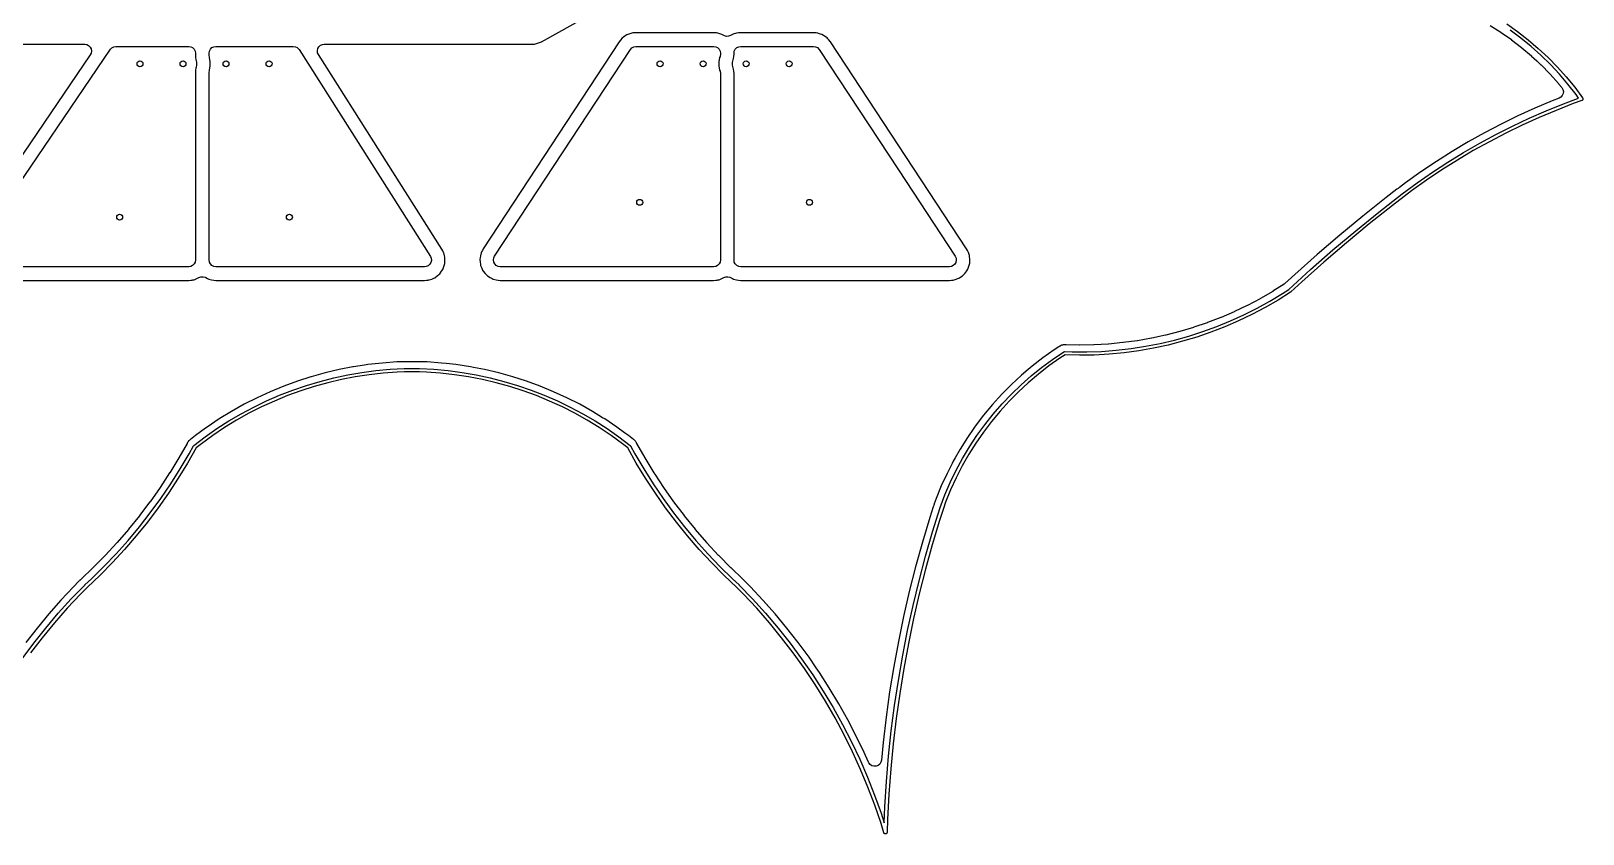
# Model space of a CAD drawing. Extents: x 139 to 278, y -178 to -21.
# Drawn here: x 185.9 to 277.5, y -178 to -130.7 of the extents above; entities that cross this region are included whole.
import ezdxf

# ---------------------------------------------------------------- set-up
doc = ezdxf.new("R2010")
doc.units = 0
doc.layers.add('BLACK', color=7, linetype='CONTINUOUS')

msp = doc.modelspace()

# ---------------------------------------------------------------- linework, layer by layer
at = {"layer": 'BLACK', "linetype": 'CONTINUOUS'}
for p, q in [((216.039719, -131.280639), (219.792479, -129.21015)), ((220.920623, -130.981503), (220.785055, -131.100476)), ((220.920626, -130.9815), (220.920623, -130.981503)), ((220.94613, -130.965396), (220.920626, -130.9815)), ((220.98174, -130.942911), (220.94613, -130.965396)), ((220.981752, -130.942904), (220.98174, -130.942911)), ((220.981757, -130.942901), (220.981752, -130.942904)), ((221.090171, -130.881067), (220.981757, -130.942901)), ((221.090183, -130.881061), (221.090171, -130.881067)), ((221.25588, -130.809805), (221.090183, -130.881061)), ((221.32595, -130.791984), (221.25588, -130.809805)), ((221.448154, -130.766681), (221.32595, -130.791984)), ((221.44816, -130.76668), (221.448154, -130.766681)), ((221.592539, -130.750171), (221.44816, -130.76668)), ((221.611386, -130.749727), (221.592539, -130.750171)), ((221.630235, -130.749506), (221.611386, -130.749727)), ((221.630273, -130.749506), (221.630235, -130.749506)), ((226.205993, -130.749506), (221.630273, -130.749506)), ((226.206001, -130.749506), (226.205993, -130.749506)), ((226.331988, -130.759422), (226.206001, -130.749506)), ((226.33199, -130.759422), (226.331988, -130.759422)), ((226.331998, -130.759423), (226.33199, -130.759422)), ((226.371249, -130.765639), (226.331998, -130.759423)), ((226.455289, -130.778949), (226.371249, -130.765639)), ((226.455294, -130.77895), (226.455289, -130.778949)), ((226.455296, -130.778951), (226.455294, -130.77895)), ((226.513254, -130.794946), (226.455296, -130.778951)), ((226.629173, -130.826936), (226.513254, -130.794946)), ((226.694961, -130.856819), (226.629173, -130.826936)), ((226.69497, -130.856824), (226.694961, -130.856819)), ((226.694983, -130.85683), (226.69497, -130.856824)), ((226.806211, -130.913504), (226.694983, -130.85683)), ((226.806213, -130.913505), (226.806211, -130.913504)), ((226.806224, -130.913511), (226.806213, -130.913505)), ((226.806922, -130.913917), (226.806224, -130.913511)), ((226.842666, -130.932385), (226.806922, -130.913917)), ((226.962999, -130.965606), (226.842666, -130.932385)), ((227.087708, -130.960017), (226.962999, -130.965606)), ((227.204587, -130.916163), (227.087708, -130.960017)), ((227.209266, -130.913508), (227.204587, -130.916163)), ((227.320501, -130.856831), (227.209266, -130.913508)), ((227.320503, -130.85683), (227.320501, -130.85683)), ((227.320501, -130.85683), (227.320501, -130.856831)), ((227.402059, -130.826221), (227.320503, -130.85683)), ((227.489374, -130.79345), (227.402059, -130.826221)), ((227.560212, -130.778946), (227.489374, -130.79345)), ((227.683473, -130.759425), (227.560212, -130.778946)), ((227.683484, -130.759423), (227.683473, -130.759425)), ((227.683488, -130.759423), (227.683484, -130.759423)), ((227.68349, -130.759422), (227.683488, -130.759423)), ((227.683497, -130.759422), (227.68349, -130.759422)), ((227.809484, -130.749506), (227.683497, -130.759422)), ((227.809493, -130.749506), (227.809484, -130.749506)), ((232.099989, -130.749506), (227.809493, -130.749506)), ((232.099997, -130.749506), (232.099989, -130.749506)), ((232.225984, -130.759422), (232.099997, -130.749506)), ((232.225986, -130.759422), (232.225984, -130.759422)), ((232.225994, -130.759423), (232.225986, -130.759422)), ((232.265245, -130.765639), (232.225994, -130.759423)), ((232.349285, -130.778949), (232.265245, -130.765639)), ((232.34929, -130.77895), (232.349285, -130.778949)), ((232.349292, -130.778951), (232.34929, -130.77895)), ((232.40725, -130.794946), (232.349292, -130.778951)), ((232.523169, -130.826936), (232.40725, -130.794946)), ((232.588957, -130.856819), (232.523169, -130.826936)), ((232.588966, -130.856824), (232.588957, -130.856819)), ((232.588979, -130.85683), (232.588966, -130.856824)), ((232.700207, -130.913504), (232.588979, -130.85683)), ((232.754242, -130.949172), (232.700207, -130.913504)), ((232.850742, -131.012871), (232.754242, -130.949172)), ((272.056344, -130.317361), (272.68047, -130.71909)), ((272.68047, -130.71909), (272.695252, -130.729079)), ((272.695252, -130.729079), (273.300822, -131.158324)), ((273.024196, -130.226371), (273.666208, -130.681448)), ((273.859241, -131.074061), (273.234587, -130.609963)), ((273.666208, -130.681448), (274.287236, -131.164768)), ((169.923993, -131.430506), (189.081002, -131.430506)), ((182.299476, -143.931471), (190.606223, -131.729471)), ((189.081002, -131.430506), (189.2043, -131.450034)), ((189.2043, -131.450034), (189.315528, -131.506708)), ((189.315528, -131.506708), (189.4038, -131.59498)), ((189.4038, -131.59498), (189.460474, -131.706208)), ((189.460474, -131.706208), (189.480002, -131.829506)), ((189.480002, -131.829506), (189.460474, -131.952804)), ((190.606223, -131.729471), (190.691751, -131.638539)), ((190.691751, -131.638539), (190.801193, -131.578487)), ((190.801193, -131.578487), (190.923835, -131.555193)), ((190.923835, -131.555193), (190.936049, -131.555006)), ((190.936049, -131.555006), (195.220493, -131.555006)), ((195.220493, -131.555006), (195.343791, -131.574534)), ((195.343791, -131.574534), (195.455019, -131.631208)), ((195.455019, -131.631208), (195.543291, -131.71948)), ((195.543291, -131.71948), (195.599965, -131.830708)), ((195.599965, -131.830708), (195.619493, -131.954006)), ((196.424993, -131.954006), (196.444521, -131.830708)), ((196.444521, -131.830708), (196.501195, -131.71948)), ((196.501195, -131.71948), (196.589467, -131.631208)), ((196.589467, -131.631208), (196.700695, -131.574534)), ((196.700695, -131.574534), (196.823993, -131.555006)), ((196.823993, -131.555006), (201.395782, -131.555006)), ((201.395782, -131.555006), (201.51908, -131.574534)), ((201.51908, -131.574534), (201.630308, -131.631208)), ((201.630308, -131.631208), (201.71858, -131.71948)), ((201.71858, -131.71948), (201.732552, -131.740027)), ((201.732552, -131.740027), (209.485516, -143.942027)), ((202.818252, -131.80467), (202.845417, -131.682827)), ((202.830067, -131.928944), (202.818252, -131.80467)), ((202.845417, -131.682827), (202.908905, -131.575342)), ((202.908905, -131.575342), (203.002499, -131.492736)), ((203.002499, -131.492736), (203.11704, -131.443095)), ((203.11704, -131.443095), (203.216478, -131.430506)), ((203.216478, -131.430506), (215.457837, -131.430506)), ((220.62356, -131.29268), (212.607786, -143.494679)), ((213.281018, -143.936935), (221.296794, -131.734933)), ((215.457837, -131.430506), (215.457852, -131.430506)), ((215.457852, -131.430506), (215.534264, -131.426873)), ((215.534264, -131.426873), (215.609621, -131.419692)), ((215.609621, -131.419692), (215.631786, -131.41727)), ((215.631786, -131.41727), (215.807208, -131.375291)), ((215.807208, -131.375291), (215.924599, -131.332827)), ((215.924599, -131.332827), (216.039719, -131.280639)), ((220.70104, -131.1928), (220.62356, -131.29268)), ((220.785055, -131.100476), (220.70104, -131.1928)), ((221.296794, -131.734933), (221.380811, -131.642606)), ((221.380811, -131.642606), (221.489248, -131.580759)), ((221.489248, -131.580759), (221.61149, -131.555448)), ((221.61149, -131.555448), (221.630273, -131.555006)), ((221.630273, -131.555006), (226.205993, -131.555006)), ((226.205993, -131.555006), (226.329291, -131.574534)), ((226.329291, -131.574534), (226.440519, -131.631208)), ((226.440519, -131.631208), (226.528791, -131.71948)), ((226.528791, -131.71948), (226.585465, -131.830708)), ((226.585465, -131.830708), (226.604993, -131.954006)), ((227.410493, -131.954006), (227.430021, -131.830708)), ((227.430021, -131.830708), (227.486695, -131.71948)), ((227.486695, -131.71948), (227.574967, -131.631208)), ((227.574967, -131.631208), (227.686195, -131.574534)), ((227.686195, -131.574534), (227.809493, -131.555006)), ((227.809493, -131.555006), (232.099989, -131.555006)), ((232.099989, -131.555006), (232.223287, -131.574534)), ((232.223287, -131.574534), (232.334515, -131.631208)), ((232.334515, -131.631208), (232.422787, -131.71948)), ((232.422787, -131.71948), (232.433225, -131.734564)), ((232.433225, -131.734564), (237.111125, -138.838852)), ((232.850748, -131.012876), (232.850742, -131.012871)), ((232.9041, -131.061642), (232.850748, -131.012876)), ((232.951021, -131.108564), (232.9041, -131.061642)), ((232.992362, -131.149905), (232.951021, -131.108564)), ((233.008246, -131.168942), (232.992362, -131.149905)), ((233.085157, -131.261117), (233.008246, -131.168942)), ((233.085162, -131.261124), (233.085157, -131.261117)), ((233.095602, -131.276211), (233.085162, -131.261124)), ((233.098591, -131.280639), (233.095602, -131.276211)), ((233.105978, -131.291582), (233.098591, -131.280639)), ((241.140534, -143.493595), (233.105978, -131.291582)), ((273.300822, -131.158324), (273.315101, -131.168933)), ((273.315101, -131.168933), (273.900893, -131.624831)), ((274.462526, -131.565618), (273.859241, -131.074061)), ((273.900893, -131.624831), (273.914681, -131.636065)), ((273.914681, -131.636065), (274.479493, -132.11768)), ((274.287236, -131.164768), (274.886038, -131.675367)), ((275.043234, -132.083651), (274.462526, -131.565618)), ((274.886038, -131.675367), (275.461417, -132.212222)), ((189.410828, -132.054041), (181.633626, -143.478177)), ((189.460474, -131.952804), (189.410828, -132.054041)), ((195.619493, -131.954006), (195.619493, -132.082128)), ((195.619493, -132.082128), (195.627087, -132.178618)), ((195.627087, -132.178618), (195.627089, -132.178632)), ((195.627089, -132.178632), (195.62941, -132.208122)), ((195.62941, -132.208122), (195.647268, -132.320876)), ((195.647268, -132.320876), (195.647563, -132.320829)), ((195.647563, -132.320829), (195.648369, -132.326423)), ((195.648369, -132.326423), (195.648151, -132.326458)), ((195.648151, -132.326458), (195.648943, -132.331457)), ((195.659249, -132.773475), (195.648677, -132.84023)), ((195.648943, -132.331457), (195.64932, -132.33303)), ((195.64932, -132.33303), (195.650605, -132.341949)), ((195.650605, -132.341949), (195.659257, -132.396577)), ((195.681141, -132.66342), (195.659249, -132.773475)), ((195.659257, -132.396577), (195.681141, -132.506592)), ((195.681141, -132.506592), (195.681141, -132.66342)), ((196.424993, -132.082117), (196.424993, -131.954006)), ((196.442851, -132.194871), (196.424993, -132.082117)), ((196.442423, -132.194974), (196.442851, -132.194871)), ((196.443728, -132.200413), (196.442423, -132.194974)), ((196.44452, -132.205412), (196.443728, -132.200413)), ((196.446083, -132.210221), (196.44452, -132.205412)), ((196.485493, -132.459044), (196.446083, -132.210221)), ((196.446083, -132.959791), (196.485493, -132.710968)), ((196.485493, -132.710968), (196.485493, -132.459044)), ((202.879706, -132.043482), (202.830067, -131.928944)), ((210.165387, -143.510048), (202.879706, -132.043482)), ((226.563903, -132.210221), (226.524493, -132.459044)), ((226.524493, -132.459044), (226.524493, -132.710968)), ((226.524493, -132.710968), (226.563903, -132.959791)), ((226.563904, -132.210213), (226.563903, -132.210221)), ((226.585465, -132.143857), (226.563904, -132.210213)), ((226.604993, -132.020562), (226.585465, -132.143857)), ((226.604993, -131.954006), (226.604993, -132.020562)), ((227.328845, -132.506592), (227.359441, -132.352778)), ((227.328845, -132.66342), (227.328845, -132.506592)), ((227.359441, -132.817234), (227.328845, -132.66342)), ((227.359441, -132.352778), (227.363486, -132.34301)), ((227.363488, -132.827005), (227.359441, -132.817234)), ((227.363486, -132.34301), (227.381048, -132.269865)), ((227.381046, -132.900135), (227.363488, -132.827005)), ((227.381048, -132.269865), (227.400576, -132.14657)), ((227.400576, -132.14657), (227.410493, -132.020562)), ((227.410493, -132.020562), (227.410493, -131.954006)), ((274.479493, -132.11768), (274.4795, -132.117686)), ((274.4795, -132.117686), (274.492812, -132.129562)), ((274.492812, -132.129562), (274.797481, -132.413832)), ((274.797481, -132.413832), (275.035531, -132.635942)), ((275.035531, -132.635942), (275.048289, -132.648392)), ((275.600205, -132.627125), (275.043234, -132.083651)), ((275.048289, -132.648392), (275.567799, -133.178498)), ((275.461417, -132.212222), (276.012223, -132.77426)), ((276.132325, -133.194953), (275.600205, -132.627125)), ((276.012223, -132.77426), (276.537354, -133.360359)), ((195.6281, -132.978519), (195.619493, -133.087876)), ((195.619493, -133.087876), (195.619493, -144.156006)), ((195.628543, -132.967254), (195.6281, -132.978519)), ((195.64867, -132.840277), (195.628543, -132.967254)), ((195.648677, -132.84023), (195.64867, -132.840277)), ((196.424993, -133.087894), (196.44285, -132.975141)), ((196.424993, -144.156006), (196.424993, -133.087894)), ((196.442423, -132.975039), (196.443727, -132.969603)), ((196.44285, -132.975141), (196.442423, -132.975039)), ((196.443727, -132.969603), (196.44452, -132.9646)), ((196.44452, -132.9646), (196.446083, -132.959791)), ((226.563903, -132.959791), (226.585464, -133.026151)), ((226.585464, -133.026151), (226.604993, -133.149444)), ((226.604993, -133.149444), (226.604993, -144.156006)), ((227.400575, -133.023428), (227.381046, -132.900135)), ((227.410492, -133.149435), (227.400575, -133.023428)), ((227.410493, -133.149449), (227.410492, -133.149435)), ((227.410493, -144.156006), (227.410493, -133.149449)), ((275.567799, -133.178498), (275.579998, -133.191515)), ((275.579998, -133.191515), (276.075311, -133.744332)), ((276.075311, -133.744332), (276.086916, -133.757882)), ((276.638531, -133.786), (276.132325, -133.194953)), ((276.537354, -133.360359), (277.035761, -133.969345)), ((276.112747, -134.614783), (275.708229, -134.771951)), ((276.086916, -133.757882), (276.277019, -133.990163)), ((276.113167, -134.61462), (276.112747, -134.614783)), ((276.220952, -134.551642), (276.113167, -134.61462)), ((276.303999, -134.458439), (276.220952, -134.551642)), ((276.277019, -133.990163), (276.339997, -134.097948)), ((276.354181, -134.344135), (276.303999, -134.458439)), ((276.339997, -134.097948), (276.366585, -134.219918)), ((276.366585, -134.219918), (276.354181, -134.344135)), ((276.367635, -134.94541), (277.267915, -134.609842)), ((277.11781, -134.399084), (276.638531, -133.786)), ((277.035761, -133.969345), (277.506447, -134.600003)), ((277.267915, -134.609842), (277.11781, -134.399084)), ((277.506447, -134.600003), (277.506451, -134.6)), ((277.506451, -134.6), (277.511293, -134.612982)), ((277.511293, -134.612982), (277.519168, -134.624376)), ((277.519168, -134.624376), (277.520179, -134.636809)), ((277.520179, -134.636809), (277.52454, -134.6485)), ((277.52454, -134.6485), (277.522242, -134.662162)), ((277.522242, -134.662162), (277.523366, -134.675969)), ((274.69086, -135.199895), (273.685732, -135.65572)), ((274.353701, -135.792547), (275.354824, -135.355086)), ((275.708229, -134.771951), (274.69086, -135.199895)), ((275.93341, -135.328695), (274.931338, -135.750204)), ((275.354824, -135.355086), (276.367635, -134.94541)), ((276.946729, -134.93499), (275.93341, -135.328695)), ((277.458623, -134.752181), (276.946729, -134.93499)), ((277.470016, -134.744306), (277.458623, -134.752181)), ((277.482999, -134.739464), (277.470016, -134.744306)), ((277.490944, -134.729841), (277.482999, -134.739464)), ((277.501205, -134.722749), (277.490944, -134.729841)), ((277.507134, -134.710232), (277.501205, -134.722749)), ((277.515956, -134.699548), (277.507134, -134.710232)), ((277.518025, -134.687243), (277.515956, -134.699548)), ((277.523366, -134.675969), (277.518025, -134.687243)), ((272.693523, -136.139118), (271.715041, -136.649696)), ((272.389553, -136.749467), (273.365026, -136.257458)), ((273.685732, -135.65572), (272.693523, -136.139118)), ((273.941276, -136.199196), (272.963976, -136.675331)), ((273.365026, -136.257458), (274.353701, -135.792547)), ((274.931338, -135.750204), (273.941276, -136.199196)), ((270.751007, -137.187078), (269.802179, -137.750843)), ((270.481171, -137.813259), (271.428024, -137.268199)), ((271.715041, -136.649696), (270.751007, -137.187078)), ((272.000183, -137.178244), (271.050631, -137.707554)), ((271.428024, -137.268199), (272.389553, -136.749467)), ((272.963976, -136.675331), (272.000183, -137.178244)), ((269.802179, -137.750843), (268.869256, -138.340572)), ((270.116042, -138.262858), (269.197128, -138.843732)), ((269.549715, -138.384231), (270.481171, -137.813259)), ((271.050631, -137.707554), (270.116042, -138.262858)), ((237.111125, -138.838852), (240.467781, -143.936577)), ((267.95297, -138.955805), (267.054007, -139.596081)), ((267.735817, -139.602159), (268.634365, -138.980683)), ((268.869256, -138.340572), (267.95297, -138.955805)), ((269.197128, -138.843732), (268.294588, -139.449735)), ((268.634365, -138.980683), (269.549715, -138.384231)), ((266.538371, -139.986187), (265.911738, -140.467521)), ((266.546917, -139.978751), (266.538371, -139.986187)), ((266.610484, -139.930778), (266.546917, -139.978751)), ((266.610516, -139.930754), (266.610484, -139.930778)), ((266.611863, -139.929737), (266.610516, -139.930754)), ((266.66236, -139.890949), (266.611863, -139.929737)), ((266.66437, -139.890113), (266.66236, -139.890949)), ((266.68569, -139.874025), (266.66437, -139.890113)), ((267.054007, -139.596081), (266.68569, -139.874025)), ((266.854755, -140.248186), (267.735817, -139.602159)), ((267.409109, -140.080406), (266.975512, -140.407614)), ((268.294588, -139.449735), (267.409109, -140.080406)), ((265.911738, -140.467521), (264.534543, -141.565102)), ((266.281831, -140.94045), (264.912971, -142.031389)), ((265.472757, -141.329522), (266.854076, -140.248702)), ((266.975512, -140.407614), (266.281831, -140.94045)), ((266.854076, -140.248702), (266.854483, -140.248532)), ((266.854483, -140.248532), (266.854755, -140.248185)), ((266.854755, -140.248185), (266.854755, -140.248186)), ((264.534543, -141.565102), (263.177086, -142.687217)), ((264.110981, -142.434864), (265.472757, -141.329522)), ((263.177086, -142.687217), (261.839972, -143.833366)), ((262.769185, -143.564376), (264.110981, -142.434864)), ((264.912971, -142.031389), (263.563833, -143.146628)), ((210.224592, -143.621719), (210.165387, -143.510048)), ((210.224595, -143.621727), (210.224592, -143.621719)), ((210.224598, -143.621733), (210.224595, -143.621727)), ((210.26633, -143.718025), (210.224598, -143.621733)), ((210.274233, -143.73626), (210.26633, -143.718025)), ((210.326978, -143.90875), (210.274233, -143.73626)), ((212.487427, -143.732829), (212.439443, -143.906703)), ((212.487429, -143.732824), (212.487427, -143.732829)), ((212.508911, -143.684013), (212.487429, -143.732824)), ((212.554908, -143.588229), (212.508911, -143.684013)), ((212.60778, -143.494689), (212.554908, -143.588229)), ((212.607786, -143.494679), (212.60778, -143.494689)), ((241.20155, -143.604291), (241.140534, -143.493595)), ((241.253047, -143.718009), (241.20155, -143.604291)), ((241.253049, -143.718016), (241.253047, -143.718009)), ((241.253053, -143.718025), (241.253049, -143.718016)), ((241.308587, -143.889609), (241.253053, -143.718025)), ((261.447797, -144.717697), (262.769185, -143.564376)), ((263.563833, -143.146628), (262.234849, -144.285808)), ((195.220493, -144.555006), (182.629302, -144.555006)), ((195.343791, -144.535478), (195.220493, -144.555006)), ((195.455019, -144.478804), (195.343791, -144.535478)), ((195.543291, -144.390532), (195.455019, -144.478804)), ((195.599965, -144.279304), (195.543291, -144.390532)), ((195.619493, -144.156006), (195.599965, -144.279304)), ((196.444521, -144.279304), (196.424993, -144.156006)), ((196.501195, -144.390532), (196.444521, -144.279304)), ((196.589467, -144.478804), (196.501195, -144.390532)), ((196.700695, -144.535478), (196.589467, -144.478804)), ((196.823993, -144.555006), (196.700695, -144.535478)), ((209.148746, -144.555006), (196.823993, -144.555006)), ((209.248184, -144.542417), (209.148746, -144.555006)), ((209.362725, -144.492776), (209.248184, -144.542417)), ((209.456319, -144.41017), (209.362725, -144.492776)), ((209.519807, -144.302685), (209.456319, -144.41017)), ((209.485516, -143.942027), (209.535157, -144.056568)), ((209.546972, -144.180842), (209.519807, -144.302685)), ((209.535157, -144.056568), (209.546972, -144.180842)), ((210.149868, -144.819828), (210.213356, -144.712343)), ((210.213356, -144.712343), (210.247288, -144.648519)), ((210.247288, -144.648519), (210.306004, -144.477968)), ((210.306004, -144.477968), (210.333169, -144.356125)), ((210.337041, -143.980331), (210.326978, -143.90875)), ((210.333169, -144.356125), (210.345716, -144.284953)), ((210.348592, -144.101829), (210.337041, -143.980331)), ((210.345716, -144.284953), (210.348856, -144.104605)), ((210.348856, -144.104605), (210.348592, -144.101829)), ((212.411823, -144.101813), (212.411822, -144.101829)), ((212.411822, -144.101829), (212.419914, -144.281998)), ((212.419911, -144.030027), (212.411823, -144.101813)), ((212.419916, -144.029992), (212.419911, -144.030027)), ((212.419914, -144.281998), (212.419916, -144.282022)), ((212.439442, -143.906707), (212.419916, -144.029992)), ((212.419916, -144.282022), (212.439439, -144.405289)), ((212.439439, -144.405289), (212.453942, -144.476124)), ((212.439443, -143.906703), (212.439442, -143.906707)), ((212.453942, -144.476124), (212.454637, -144.477975)), ((212.454637, -144.477975), (212.517322, -144.644996)), ((212.517322, -144.644996), (212.542776, -144.694952)), ((212.542776, -144.694952), (212.573994, -144.756221)), ((213.215498, -144.156006), (213.235026, -144.032708)), ((213.235026, -144.279304), (213.215498, -144.156006)), ((213.235026, -144.032708), (213.281018, -143.936935)), ((213.2917, -144.390532), (213.235026, -144.279304)), ((213.379972, -144.478804), (213.2917, -144.390532)), ((213.4912, -144.535478), (213.379972, -144.478804)), ((213.614498, -144.555006), (213.4912, -144.535478)), ((226.205993, -144.555006), (213.614498, -144.555006)), ((226.329291, -144.535478), (226.205993, -144.555006)), ((226.440519, -144.478804), (226.329291, -144.535478)), ((226.528791, -144.390532), (226.440519, -144.478804)), ((226.585465, -144.279304), (226.528791, -144.390532)), ((226.604993, -144.156006), (226.585465, -144.279304)), ((227.430021, -144.279304), (227.410493, -144.156006)), ((227.486695, -144.390532), (227.430021, -144.279304)), ((227.574967, -144.478804), (227.486695, -144.390532)), ((227.686195, -144.535478), (227.574967, -144.478804)), ((227.809493, -144.555006), (227.686195, -144.535478)), ((240.134536, -144.555006), (227.809493, -144.555006)), ((240.240247, -144.540748), (240.134536, -144.555006)), ((240.353965, -144.489251), (240.240247, -144.540748)), ((240.446203, -144.405133), (240.353965, -144.489251)), ((240.507934, -144.29663), (240.446203, -144.405133)), ((240.467781, -143.936577), (240.519278, -144.050295)), ((240.533114, -144.174361), (240.507934, -144.29663)), ((240.519278, -144.050295), (240.533114, -144.174361)), ((241.146324, -144.803455), (241.208055, -144.694952)), ((241.208055, -144.694952), (241.240943, -144.630588)), ((241.240943, -144.630588), (241.296878, -144.459105)), ((241.296878, -144.459105), (241.322058, -144.336836)), ((241.30859, -143.889619), (241.308587, -143.889609)), ((241.319815, -143.961018), (241.30859, -143.889619)), ((241.333651, -144.085084), (241.319815, -143.961018)), ((241.322058, -144.336836), (241.333446, -144.265459)), ((241.333446, -144.265459), (241.333651, -144.085084)), ((260.153617, -145.888687), (261.447797, -144.717697)), ((261.839972, -143.833366), (260.523538, -145.00326)), ((262.234849, -144.285808), (260.926445, -145.448567)), ((182.629309, -145.360506), (195.220486, -145.360506)), ((195.220486, -145.360506), (195.220493, -145.360506)), ((195.220493, -145.360506), (195.346498, -145.350589)), ((195.346498, -145.350589), (195.431143, -145.337182)), ((195.431143, -145.337182), (195.469773, -145.331065)), ((195.469773, -145.331065), (195.46978, -145.331063)), ((195.46978, -145.331063), (195.469796, -145.331061)), ((195.469796, -145.331061), (195.54061, -145.316562)), ((195.54061, -145.316562), (195.709483, -145.253182)), ((195.709483, -145.253182), (195.820711, -145.196508)), ((195.820711, -145.196508), (195.825353, -145.193873)), ((195.825353, -145.193873), (195.942222, -145.150005)), ((195.942222, -145.150005), (196.066931, -145.144399)), ((196.066931, -145.144399), (196.187269, -145.177603)), ((196.187269, -145.177603), (196.223074, -145.1961)), ((196.223074, -145.1961), (196.223771, -145.196505)), ((196.223771, -145.196505), (196.223775, -145.196508)), ((196.223775, -145.196508), (196.335003, -145.253182)), ((196.335003, -145.253182), (196.335019, -145.253189)), ((196.335019, -145.253189), (196.335024, -145.253192)), ((196.335024, -145.253192), (196.400812, -145.283075)), ((196.400812, -145.283075), (196.400814, -145.283075)), ((196.400814, -145.283075), (196.400815, -145.283076)), ((196.400815, -145.283076), (196.57469, -145.331061)), ((196.57469, -145.331061), (196.697988, -145.350589)), ((196.697988, -145.350589), (196.823993, -145.360506)), ((196.823993, -145.360506), (196.824, -145.360506)), ((196.824, -145.360506), (209.148746, -145.360506)), ((209.148746, -145.360506), (209.148764, -145.360505)), ((209.148764, -145.360505), (209.249902, -145.354128)), ((209.249902, -145.354128), (209.249905, -145.354127)), ((209.249905, -145.354127), (209.249916, -145.354127)), ((209.249916, -145.354127), (209.349354, -145.341538)), ((209.349354, -145.341538), (209.396002, -145.334238)), ((209.396002, -145.334238), (209.406389, -145.331062)), ((209.406389, -145.331062), (209.568492, -145.281493)), ((209.568492, -145.281493), (209.68301, -145.231862)), ((209.68301, -145.231861), (209.683033, -145.231852)), ((209.68301, -145.231862), (209.68301, -145.231861)), ((209.683033, -145.231852), (209.747996, -145.200163)), ((209.747996, -145.200163), (209.895745, -145.096697)), ((209.895745, -145.096697), (209.989339, -145.014091)), ((209.989339, -145.014091), (210.041322, -144.963886)), ((210.041322, -144.963886), (210.149868, -144.819828)), ((212.573994, -144.756221), (212.609665, -144.819086)), ((212.609665, -144.819086), (212.722123, -144.960105)), ((212.722123, -144.960105), (212.722124, -144.960106)), ((212.722124, -144.960106), (212.810386, -145.048369)), ((212.810386, -145.048369), (212.863738, -145.097135)), ((212.863738, -145.097135), (212.863744, -145.09714)), ((212.863744, -145.09714), (213.01428, -145.196508)), ((213.01428, -145.196508), (213.125508, -145.253182)), ((213.125508, -145.253182), (213.125524, -145.253189)), ((213.125524, -145.253189), (213.125529, -145.253192)), ((213.125529, -145.253192), (213.191317, -145.283075)), ((213.191317, -145.283075), (213.191319, -145.283075)), ((213.191319, -145.283075), (213.19132, -145.283076)), ((213.19132, -145.283076), (213.365195, -145.331061)), ((213.365195, -145.331061), (213.488493, -145.350589)), ((213.488493, -145.350589), (213.614498, -145.360506)), ((213.614498, -145.360506), (213.614505, -145.360506)), ((213.614505, -145.360506), (226.205986, -145.360506)), ((226.205986, -145.360506), (226.205993, -145.360506)), ((226.205993, -145.360506), (226.331998, -145.350589)), ((226.331998, -145.350589), (226.416643, -145.337182)), ((226.416643, -145.337182), (226.455273, -145.331065)), ((226.455273, -145.331065), (226.45528, -145.331063)), ((226.45528, -145.331063), (226.455296, -145.331061)), ((226.455296, -145.331061), (226.52611, -145.316562)), ((226.52611, -145.316562), (226.694983, -145.253182)), ((226.694983, -145.253182), (226.806211, -145.196508)), ((226.806211, -145.196508), (226.810853, -145.193873)), ((226.810853, -145.193873), (226.927722, -145.150005)), ((226.927722, -145.150005), (227.052431, -145.144399)), ((227.052431, -145.144399), (227.172769, -145.177603)), ((227.172769, -145.177603), (227.208574, -145.1961)), ((227.208574, -145.1961), (227.209271, -145.196505)), ((227.209271, -145.196505), (227.209275, -145.196508)), ((227.209275, -145.196508), (227.320503, -145.253182)), ((227.320503, -145.253182), (227.320519, -145.253189)), ((227.320519, -145.253189), (227.320524, -145.253192)), ((227.320524, -145.253192), (227.386312, -145.283075)), ((227.386312, -145.283075), (227.386314, -145.283075)), ((227.386314, -145.283075), (227.386315, -145.283076)), ((227.386315, -145.283076), (227.56019, -145.331061)), ((227.56019, -145.331061), (227.683488, -145.350589)), ((227.683488, -145.350589), (227.809493, -145.360506)), ((227.809493, -145.360506), (227.8095, -145.360506)), ((227.8095, -145.360506), (240.134536, -145.360506)), ((240.134536, -145.360506), (240.242205, -145.353278)), ((240.242205, -145.353278), (240.347916, -145.33902)), ((240.347916, -145.33902), (240.400923, -145.33006)), ((240.400923, -145.33006), (240.532501, -145.287473)), ((240.532501, -145.287473), (240.572521, -145.274521)), ((240.572521, -145.27452), (240.572533, -145.274517)), ((240.572521, -145.274521), (240.572521, -145.27452)), ((240.572533, -145.274517), (240.686251, -145.22302)), ((240.686251, -145.22302), (240.750693, -145.190277)), ((240.750693, -145.190277), (240.896739, -145.08442)), ((240.896739, -145.08442), (240.988977, -145.000302)), ((240.988977, -145.000302), (241.040136, -144.94926)), ((241.040136, -144.94926), (241.146324, -144.803455)), ((259.878293, -145.588761), (259.221834, -146.002963)), ((259.935718, -145.544775), (259.878293, -145.588761)), ((260.523538, -145.00326), (259.935718, -145.544775)), ((260.926445, -145.448567), (260.282747, -146.041555)), ((258.466717, -146.43927), (257.722626, -146.831392)), ((258.285313, -146.99711), (259.049011, -146.575459)), ((258.480317, -146.431761), (258.466717, -146.43927)), ((259.208536, -146.010996), (258.480317, -146.431761)), ((259.525764, -146.521103), (258.763821, -146.961354)), ((259.049011, -146.575459), (259.795715, -146.124398)), ((259.221834, -146.002963), (259.208536, -146.010996)), ((260.269991, -146.051523), (259.525764, -146.521103)), ((259.795715, -146.124398), (260.153617, -145.888687)), ((260.275456, -146.045374), (260.269991, -146.051523)), ((260.282747, -146.041555), (260.275456, -146.045374)), ((256.93582, -147.207644), (256.163512, -147.54067)), ((256.711592, -147.749667), (257.50578, -147.38871)), ((256.949964, -147.201216), (256.93582, -147.207644)), ((257.708743, -146.838366), (256.949964, -147.201216)), ((257.985317, -147.37161), (257.191432, -147.751248)), ((257.50578, -147.38871), (258.285313, -146.99711)), ((257.722626, -146.831392), (257.708743, -146.838366)), ((258.763821, -146.961354), (257.985317, -147.37161)), ((253.718282, -148.376149), (252.903663, -148.585338)), ((253.733251, -148.371993), (253.718282, -148.376149)), ((254.539127, -148.131245), (253.733251, -148.371993)), ((254.253248, -148.643442), (255.084093, -148.377509)), ((254.553924, -148.126509), (254.539127, -148.131245)), ((255.349818, -147.85457), (254.553924, -148.126509)), ((255.084093, -148.377509), (255.903955, -148.079434)), ((255.364418, -147.849262), (255.349818, -147.85457)), ((256.149129, -147.546543), (255.364418, -147.849262)), ((256.383369, -148.099693), (255.562355, -148.416417)), ((255.903955, -148.079434), (256.711592, -147.749667)), ((256.163512, -147.54067), (256.149129, -147.546543)), ((257.191432, -147.751248), (256.383369, -148.099693)), ((246.588564, -149.279138), (246.312592, -149.455922)), ((246.612866, -149.260387), (246.588564, -149.279138)), ((246.634226, -149.245336), (246.612866, -149.260387)), ((246.657997, -149.232872), (246.634226, -149.245336)), ((246.687908, -149.215494), (246.657997, -149.232872)), ((246.710509, -149.201016), (246.687908, -149.215494)), ((246.73035, -149.191704), (246.710509, -149.201016)), ((246.750938, -149.184142), (246.73035, -149.191704)), ((246.777117, -149.178257), (246.750938, -149.184142)), ((246.794022, -149.174455), (246.777117, -149.178256)), ((246.777117, -149.178256), (246.777117, -149.178257)), ((246.836096, -149.161076), (246.794022, -149.174455)), ((246.858057, -149.160062), (246.836096, -149.161076)), ((246.879509, -149.15524), (246.858057, -149.160062)), ((246.879517, -149.155239), (246.879509, -149.15524)), ((246.906329, -149.15633), (246.879517, -149.155239)), ((246.940924, -149.156236), (246.906329, -149.15633)), ((246.967732, -149.154999), (246.940924, -149.156236)), ((246.993798, -149.157215), (246.967732, -149.154999)), ((246.993898, -149.156036), (246.993798, -149.157215)), ((247.023909, -149.159606), (246.993898, -149.156036)), ((247.793995, -149.175945), (247.023909, -149.159606)), ((247.809532, -149.175972), (247.793995, -149.175945)), ((248.650447, -149.161063), (247.809532, -149.175972)), ((248.665972, -149.160486), (248.650447, -149.161063)), ((249.505714, -149.11285), (248.665972, -149.160486)), ((249.521205, -149.111668), (249.505714, -149.11285)), ((250.358432, -149.031379), (249.521205, -149.111668)), ((250.373864, -149.029595), (250.358432, -149.031379)), ((251.207317, -148.916778), (250.373864, -149.029595)), ((250.845446, -149.378426), (251.707486, -149.2446)), ((251.222669, -148.914395), (251.207317, -148.916778)), ((252.051113, -148.769214), (251.222669, -148.914395)), ((251.707486, -149.2446), (252.563664, -149.077316)), ((252.066361, -148.766235), (252.051113, -148.769214)), ((252.888543, -148.588909), (252.066361, -148.766235)), ((253.034132, -149.171701), (252.173923, -149.357228)), ((252.563664, -149.077316), (253.41268, -148.876829)), ((252.903663, -148.585338), (252.888543, -148.588909)), ((253.886465, -148.952827), (253.034132, -149.171701)), ((253.41268, -148.876829), (254.253248, -148.643442)), ((254.729633, -148.700938), (253.886465, -148.952827)), ((255.562355, -148.416417), (254.729633, -148.700938)), ((206.651725, -150.232083), (205.800354, -150.326972)), ((207.506161, -150.17118), (206.651725, -150.232083)), ((207.846034, -150.160519), (207.506161, -150.17118)), ((207.883119, -150.157505), (207.846034, -150.160519)), ((207.884058, -150.157505), (207.883119, -150.157505)), ((207.942097, -150.157505), (207.884058, -150.157505)), ((208.000136, -150.155687), (207.942097, -150.157505)), ((208.007884, -150.157505), (208.000136, -150.155687)), ((208.465884, -150.157505), (208.007884, -150.157505)), ((208.490343, -150.157505), (208.465884, -150.157505)), ((208.490359, -150.157506), (208.490343, -150.157505)), ((208.761769, -150.157506), (208.490359, -150.157506)), ((208.798875, -150.155657), (208.761769, -150.157506)), ((208.851614, -150.157309), (208.798875, -150.155657)), ((208.851615, -150.157309), (208.851614, -150.157309)), ((208.857888, -150.157506), (208.851615, -150.157309)), ((208.915927, -150.157506), (208.857888, -150.157506)), ((208.923621, -150.159567), (208.915927, -150.157506)), ((208.953946, -150.160518), (208.923621, -150.159567)), ((208.953946, -150.160519), (208.953946, -150.160518)), ((209.29382, -150.17118), (208.953946, -150.160519)), ((210.148258, -150.232084), (209.29382, -150.17118)), ((210.429405, -150.263419), (210.148258, -150.232084)), ((245.647635, -149.924322), (245.003922, -150.421477)), ((245.570579, -150.489869), (246.210749, -150.017544)), ((246.312592, -149.455922), (245.647635, -149.924322)), ((246.647609, -149.95446), (246.004245, -150.407649)), ((246.210749, -150.017544), (246.871057, -149.573806)), ((246.953312, -149.758631), (246.647609, -149.95446)), ((246.871054, -149.573801), (246.875289, -149.572453)), ((246.871057, -149.573806), (246.871054, -149.573801)), ((246.875289, -149.572453), (246.878557, -149.569442)), ((246.878557, -149.569442), (246.899711, -149.564686)), ((246.899711, -149.564686), (246.920383, -149.558112)), ((246.920383, -149.558112), (246.924725, -149.559063)), ((246.924725, -149.559063), (246.92906, -149.558089)), ((246.92906, -149.558089), (246.929059, -149.558109)), ((246.929059, -149.558109), (247.364881, -149.575868)), ((247.800715, -149.776609), (246.953312, -149.758631)), ((247.364881, -149.575868), (248.237246, -149.577388)), ((248.680565, -149.76101), (247.800715, -149.776609)), ((248.237246, -149.577388), (249.109009, -149.544946)), ((249.55914, -149.711171), (248.680565, -149.76101)), ((249.109009, -149.544946), (249.978849, -149.478592)), ((250.435109, -149.627168), (249.55914, -149.711171)), ((249.978849, -149.478592), (250.845446, -149.378426)), ((251.307144, -149.509127), (250.435109, -149.627168)), ((252.173923, -149.357228), (251.307144, -149.509127)), ((202.42152, -151.052569), (201.63711, -151.303994)), ((202.452862, -151.042524), (202.42152, -151.052569)), ((202.73213, -150.965131), (202.452862, -151.042524)), ((203.27837, -150.813752), (202.73213, -150.965131)), ((202.972574, -151.314077), (203.786862, -151.105786)), ((204.112357, -150.618033), (203.27837, -150.813752)), ((203.786862, -151.105786), (204.608799, -150.930091)), ((204.909354, -150.464202), (204.112357, -150.618033)), ((205.055511, -151.047575), (204.237899, -151.205386)), ((204.608799, -150.930091), (205.437081, -150.78727)), ((204.953452, -150.455691), (204.909354, -150.464202)), ((205.596717, -150.357922), (204.953452, -150.455691)), ((205.87876, -150.922452), (205.055511, -151.047575)), ((205.437081, -150.78727), (206.270394, -150.677549)), ((205.800354, -150.326972), (205.596717, -150.357922)), ((206.706339, -150.830215), (205.87876, -150.922452)), ((206.270394, -150.677549), (207.107416, -150.601104)), ((207.536935, -150.771011), (206.706339, -150.830215)), ((207.107416, -150.601104), (207.946818, -150.558055)), ((207.951552, -150.758005), (207.536935, -150.771011)), ((207.946818, -150.558055), (207.946818, -150.558054)), ((207.946818, -150.558054), (207.947596, -150.558236)), ((207.947596, -150.558236), (207.94995, -150.558005)), ((207.94995, -150.558005), (208.399992, -150.558005)), ((208.399983, -150.758005), (207.951552, -150.758005)), ((208.399993, -150.758006), (208.399983, -150.758005)), ((208.399992, -150.558005), (208.400002, -150.558006)), ((208.848433, -150.758006), (208.399993, -150.758006)), ((208.400002, -150.558006), (208.850035, -150.558006)), ((209.26305, -150.771011), (208.848433, -150.758006)), ((208.850035, -150.558006), (208.852388, -150.558237)), ((208.852388, -150.558237), (208.853167, -150.558055)), ((208.853167, -150.558055), (208.853167, -150.558056)), ((208.853167, -150.558056), (209.692568, -150.601105)), ((210.093645, -150.830215), (209.26305, -150.771011)), ((209.692568, -150.601105), (210.52959, -150.67755)), ((210.921224, -150.922452), (210.093645, -150.830215)), ((210.999629, -150.326973), (210.429405, -150.263419)), ((210.52959, -150.67755), (211.362903, -150.78727)), ((211.744472, -151.047576), (210.921224, -150.922452)), ((211.846532, -150.455692), (210.999629, -150.326973)), ((211.362903, -150.78727), (212.191184, -150.930092)), ((212.562084, -151.205388), (211.744472, -151.047576)), ((212.040529, -150.493136), (211.846532, -150.455692)), ((212.687624, -150.618035), (212.040529, -150.493136)), ((212.191184, -150.930092), (213.013121, -151.105788)), ((213.521605, -150.813753), (212.687624, -150.618035)), ((213.013121, -151.105788), (213.827408, -151.31408)), ((214.347122, -151.042529), (213.521605, -150.813753)), ((215.162869, -151.304), (214.347122, -151.042529)), ((244.382655, -150.946456), (243.785074, -151.498214)), ((244.355556, -151.516581), (244.951783, -150.989871)), ((244.771312, -150.618036), (244.382655, -150.946456)), ((245.003916, -150.421482), (244.771312, -150.618036)), ((245.381416, -150.888673), (244.780328, -151.396601)), ((244.951783, -150.989871), (245.570579, -150.489869)), ((245.003922, -150.421477), (245.003916, -150.421482)), ((246.004245, -150.407649), (245.381416, -150.888673)), ((200.040077, -151.923308), (199.26131, -152.280177)), ((200.832439, -151.597738), (200.040077, -151.923308)), ((200.588456, -152.130962), (201.372102, -151.827072)), ((201.63711, -151.303994), (200.832439, -151.597738)), ((201.831796, -151.872186), (201.049583, -152.157732)), ((201.372102, -151.827072), (202.167228, -151.554633)), ((202.624762, -151.618019), (201.831796, -151.872186)), ((202.167228, -151.554633), (202.972574, -151.314077)), ((203.42722, -151.395635), (202.624762, -151.618019)), ((204.237899, -151.205386), (203.42722, -151.395635)), ((213.372762, -151.395638), (212.562084, -151.205388)), ((214.17522, -151.618023), (213.372762, -151.395638)), ((213.827408, -151.31408), (214.632753, -151.554638)), ((214.968184, -151.872191), (214.17522, -151.618023)), ((214.632753, -151.554638), (215.427879, -151.827078)), ((215.750396, -152.157739), (214.968184, -151.872191)), ((215.967561, -151.597755), (215.162869, -151.304)), ((215.427879, -151.827078), (216.211523, -152.13097)), ((216.759901, -151.923318), (215.967561, -151.597755)), ((217.538666, -152.280189), (216.759901, -151.923318)), ((243.785074, -151.498214), (243.212328, -152.075689)), ((243.235376, -152.646011), (243.783052, -152.068984)), ((244.202141, -151.930453), (243.647972, -152.489198)), ((243.783052, -152.068984), (244.355556, -151.516581)), ((244.780328, -151.396601), (244.202141, -151.930453)), ((198.497391, -152.66777), (197.749503, -153.085485)), ((198.318738, -153.22627), (199.060562, -152.831116)), ((199.26131, -152.280177), (198.497391, -152.66777)), ((199.522357, -152.821101), (198.779768, -153.197871)), ((199.060562, -152.831116), (199.817535, -152.46582)), ((200.279362, -152.474204), (199.522357, -152.821101)), ((199.817535, -152.46582), (200.588456, -152.130962)), ((201.049583, -152.157732), (200.279362, -152.474204)), ((216.520616, -152.474214), (215.750396, -152.157739)), ((216.211523, -152.13097), (216.982442, -152.465831)), ((217.27762, -152.821112), (216.520616, -152.474214)), ((216.982442, -152.465831), (217.739414, -152.83113)), ((218.020207, -153.197885), (217.27762, -152.821112)), ((218.302563, -152.667773), (217.538666, -152.280189)), ((217.739414, -152.83113), (218.481236, -153.226286)), ((219.05048, -153.085509), (218.302563, -152.667773)), ((242.665476, -152.677816), (242.145648, -153.303346)), ((242.665478, -152.677813), (242.665476, -152.677816)), ((242.665487, -152.677803), (242.665478, -152.677813)), ((243.026616, -152.280173), (242.665487, -152.677803)), ((242.713585, -153.246548), (243.235376, -152.646011)), ((243.212328, -152.075689), (243.026616, -152.280173)), ((243.647972, -152.489198), (243.118892, -153.071755)), ((197.018864, -153.532643), (196.306603, -154.008552)), ((196.88522, -154.103597), (197.593241, -153.650655)), ((197.749503, -153.085485), (197.018864, -153.532643)), ((198.052773, -153.603917), (197.342527, -154.038594)), ((197.593241, -153.650655), (198.318738, -153.22627)), ((198.779768, -153.197871), (198.052773, -153.603917)), ((218.7472, -153.603934), (218.020207, -153.197885)), ((218.481236, -153.226286), (219.206732, -153.650674)), ((219.457444, -154.038614), (218.7472, -153.603934)), ((219.655836, -153.455996), (219.05048, -153.085509)), ((219.206732, -153.650674), (219.91475, -154.103618)), ((219.781115, -153.532669), (219.655836, -153.455996)), ((220.493377, -154.008584), (219.781115, -153.532669)), ((242.145648, -153.303346), (241.6538, -153.951129)), ((241.751643, -154.513466), (242.218689, -153.869434)), ((242.615923, -153.676999), (242.140037, -154.303761)), ((242.218689, -153.869434), (242.713585, -153.246548)), ((243.118892, -153.071755), (242.615923, -153.676999)), ((195.226073, -154.818843), (195.219278, -154.827965)), ((195.22608, -154.818837), (195.226073, -154.818843)), ((195.228035, -154.817291), (195.22608, -154.818837)), ((195.228039, -154.81729), (195.228035, -154.817291)), ((195.250104, -154.799855), (195.228039, -154.81729)), ((195.271232, -154.777689), (195.250104, -154.799855)), ((195.301593, -154.759173), (195.271232, -154.777689)), ((195.301783, -154.759023), (195.301593, -154.759173)), ((195.320563, -154.744184), (195.301783, -154.759023)), ((195.613841, -154.512464), (195.320563, -154.744184)), ((195.526076, -155.092234), (196.195801, -154.584377)), ((196.210908, -154.07816), (195.613841, -154.512464)), ((196.650155, -154.501213), (195.976758, -154.99104)), ((196.195801, -154.584377), (196.88522, -154.103597)), ((196.306593, -154.008559), (196.210908, -154.07816)), ((196.306603, -154.008552), (196.306593, -154.008559)), ((197.342527, -154.038594), (196.650155, -154.501213)), ((220.149813, -154.501236), (219.457444, -154.038614)), ((219.91475, -154.103618), (220.604167, -154.584402)), ((220.823207, -154.991066), (220.149813, -154.501236)), ((220.955808, -154.344958), (220.493377, -154.008584)), ((220.604167, -154.584402), (221.273889, -155.092262)), ((221.186115, -154.512484), (220.955808, -154.344958)), ((221.479167, -154.744029), (221.186115, -154.512484)), ((221.518784, -154.771609), (221.479167, -154.744029)), ((221.528749, -154.777686), (221.518784, -154.771609)), ((221.528755, -154.777691), (221.528749, -154.777686)), ((221.530482, -154.779502), (221.528755, -154.777691)), ((221.530483, -154.779504), (221.530482, -154.779502)), ((221.549885, -154.799861), (221.530483, -154.779504)), ((221.573913, -154.818847), (221.549885, -154.799861)), ((221.595149, -154.847353), (221.573913, -154.818847)), ((241.190874, -154.619933), (240.757811, -155.308388)), ((241.190878, -154.619927), (241.190874, -154.619933)), ((241.190883, -154.619919), (241.190878, -154.619927)), ((241.565885, -154.078143), (241.190883, -154.619919)), ((241.313349, -155.1774), (241.751643, -154.513466)), ((241.6538, -153.951129), (241.565885, -154.078143)), ((242.140037, -154.303761), (241.692153, -154.95083)), ((195.121995, -154.978077), (194.642589, -155.823248)), ((194.719044, -156.482699), (195.249807, -155.581724)), ((195.123075, -154.975823), (195.121995, -154.978077)), ((195.123727, -154.974992), (195.123075, -154.975823)), ((195.136207, -154.952527), (195.123727, -154.974992)), ((195.147343, -154.924526), (195.136207, -154.952527)), ((195.164735, -154.901179), (195.147343, -154.924526)), ((195.665379, -155.237061), (195.156759, -156.133733)), ((195.177659, -154.877917), (195.164735, -154.901179)), ((195.1791, -154.8753), (195.177659, -154.877917)), ((195.180305, -154.873092), (195.1791, -154.8753)), ((195.180316, -154.873077), (195.180305, -154.873092)), ((195.188163, -154.864843), (195.180316, -154.873077)), ((195.219278, -154.827965), (195.188163, -154.864843)), ((195.249807, -155.581724), (195.500295, -155.122788)), ((195.500295, -155.122789), (195.514109, -155.108294)), ((195.500295, -155.122788), (195.500295, -155.122789)), ((195.514109, -155.108294), (195.526075, -155.092233)), ((195.526075, -155.092233), (195.526076, -155.092234)), ((195.976758, -154.99104), (195.665379, -155.237061)), ((221.134648, -155.23714), (220.823207, -154.991066)), ((221.643225, -156.133734), (221.134648, -155.23714)), ((221.273889, -155.092262), (221.27391, -155.092234)), ((221.27391, -155.092234), (221.285875, -155.108295)), ((221.285875, -155.108295), (221.29969, -155.12279)), ((221.29969, -155.12279), (221.299688, -155.12279)), ((221.299688, -155.12279), (221.550177, -155.581726)), ((221.550177, -155.581726), (222.08094, -156.4827)), ((221.619674, -154.873085), (221.595149, -154.847353)), ((221.619676, -154.873089), (221.619674, -154.873085)), ((221.620879, -154.875292), (221.619676, -154.873089)), ((221.622008, -154.877054), (221.620879, -154.875292)), ((221.622322, -154.877913), (221.622008, -154.877054)), ((221.635246, -154.901178), (221.622322, -154.877913)), ((221.652643, -154.924529), (221.635246, -154.901178)), ((221.663784, -154.952546), (221.652643, -154.924529)), ((221.676258, -154.975), (221.663784, -154.952546)), ((221.677995, -154.978093), (221.676258, -154.975)), ((222.157403, -155.823262), (221.677995, -154.978093)), ((240.757811, -155.308388), (240.458288, -155.834516)), ((241.273136, -155.616956), (240.883797, -156.300852)), ((240.904655, -155.859953), (241.313349, -155.1774)), ((241.692153, -154.95083), (241.273136, -155.616956)), ((194.635951, -155.834516), (194.104243, -156.704185)), ((194.159041, -157.365797), (194.719044, -156.482699)), ((195.156759, -156.133733), (194.607956, -157.031362)), ((194.642589, -155.823248), (194.635951, -155.834516)), ((222.192029, -157.031363), (221.643225, -156.133734)), ((222.08094, -156.4827), (222.640945, -157.365796)), ((222.164032, -155.834516), (222.157403, -155.823262)), ((222.695741, -156.704185), (222.164032, -155.834516)), ((240.282731, -156.157046), (239.984449, -156.739085)), ((240.179165, -157.275609), (240.52635, -156.559807)), ((240.355408, -156.015231), (240.282731, -156.157046)), ((240.458288, -155.834516), (240.355408, -156.015231)), ((240.883797, -156.300852), (240.524887, -157.001196)), ((240.52635, -156.559807), (240.904655, -155.859953)), ((193.537304, -157.567027), (193.529942, -157.577836)), ((194.09724, -156.715229), (193.537304, -157.567027)), ((193.570398, -158.230068), (194.159041, -157.365797)), ((194.607956, -157.031362), (194.030032, -157.910525)), ((194.104243, -156.704185), (194.09724, -156.715229)), ((222.769955, -157.910524), (222.192029, -157.031363)), ((222.640945, -157.365796), (223.229589, -158.230066)), ((222.695745, -156.704191), (222.695741, -156.704185)), ((222.702744, -156.715228), (222.695745, -156.704191)), ((222.755826, -156.795978), (222.702744, -156.715228)), ((223.262678, -157.567018), (222.755826, -156.795978)), ((223.270039, -157.577826), (223.262678, -157.567018)), ((239.645672, -157.478511), (239.339713, -158.232118)), ((239.984449, -156.739085), (239.645672, -157.478511)), ((239.86377, -158.005976), (240.179165, -157.275609)), ((240.524887, -157.001196), (240.1971, -157.716636)), ((192.934693, -158.42137), (192.320161, -159.234655)), ((192.942405, -158.410808), (192.934693, -158.42137)), ((193.529942, -157.577836), (192.942405, -158.410808)), ((192.953747, -159.074584), (193.570398, -158.230068)), ((194.030032, -157.910525), (193.423607, -158.770275)), ((223.376381, -158.770273), (222.769955, -157.910524)), ((223.229589, -158.230066), (223.846241, -159.074581)), ((223.857582, -158.410804), (223.270039, -157.577826)), ((223.865294, -158.421366), (223.857582, -158.410804)), ((224.479826, -159.234652), (223.865294, -158.421366)), ((239.339713, -158.232118), (239.233035, -158.532051)), ((239.580775, -158.749497), (239.86377, -158.005976)), ((239.901068, -158.445788), (239.769678, -158.815204)), ((240.1971, -157.716636), (239.901068, -158.445788)), ((192.312107, -159.244958), (191.671258, -160.037663)), ((192.309752, -159.898438), (192.953747, -159.074584)), ((192.320161, -159.234655), (192.312107, -159.244958)), ((193.423607, -158.770275), (192.789332, -159.60969)), ((224.010657, -159.609688), (223.376381, -158.770273)), ((223.846241, -159.074581), (224.490237, -159.898434)), ((224.48788, -159.244955), (224.479826, -159.234652)), ((225.128731, -160.03766), (224.48788, -159.244955)), ((238.966308, -159.346599), (238.532523, -160.792023)), ((239.171624, -158.712816), (238.966308, -159.346599)), ((239.133024, -160.184437), (239.57986, -158.752189)), ((239.180461, -158.679866), (239.171624, -158.712816)), ((239.199156, -158.627301), (239.180461, -158.679866)), ((239.201064, -158.621936), (239.199156, -158.627301)), ((239.219158, -158.566081), (239.201064, -158.621936)), ((239.223087, -158.560017), (239.219158, -158.566081)), ((239.233034, -158.532053), (239.223087, -158.560017)), ((239.233035, -158.532051), (239.233034, -158.532053)), ((239.769678, -158.815204), (239.539593, -159.525453)), ((239.57986, -158.752189), (239.580658, -158.750957)), ((239.580658, -158.750957), (239.580775, -158.749497)), ((191.662871, -160.047696), (190.996398, -160.818964)), ((191.639105, -160.700745), (192.309752, -159.898438)), ((191.671258, -160.037663), (191.662871, -160.047696)), ((192.789332, -159.60969), (192.127889, -160.427869)), ((224.672101, -160.427865), (224.010657, -159.609688)), ((224.490237, -159.898434), (225.160886, -160.70074)), ((225.137108, -160.047681), (225.128731, -160.03766)), ((225.803598, -160.818964), (225.137108, -160.047681)), ((238.717389, -161.626049), (239.133024, -160.184437)), ((239.539593, -159.525453), (239.109554, -160.958393)), ((190.987686, -160.828718), (190.296299, -161.577724)), ((191.439989, -161.223932), (190.72637, -161.997024)), ((190.942524, -161.480643), (191.639105, -160.700745)), ((190.996398, -160.818964), (190.987686, -160.828718)), ((192.127889, -160.427869), (191.439989, -161.223932)), ((225.360003, -161.223926), (224.672101, -160.427865)), ((225.160886, -160.70074), (225.857468, -161.480636)), ((226.073623, -161.997017), (225.360003, -161.223926)), ((225.812257, -160.82866), (225.803598, -160.818964)), ((226.503699, -161.577724), (225.812257, -160.82866)), ((238.532523, -160.792023), (238.130221, -162.246527)), ((239.109554, -160.958393), (238.710728, -162.400332)), ((190.287273, -161.587187), (189.571688, -162.313158)), ((190.72637, -161.997024), (189.9878, -162.746314)), ((190.22076, -162.237294), (190.942524, -161.480643)), ((190.296299, -161.577724), (190.287273, -161.587187)), ((225.857468, -161.480636), (226.579233, -162.237286)), ((226.812195, -162.746305), (226.073623, -161.997017)), ((226.503706, -161.577732), (226.503699, -161.577724)), ((226.512721, -161.587183), (226.503706, -161.577732)), ((227.228343, -162.313188), (226.512721, -161.587183)), ((238.333151, -163.076345), (238.717389, -161.626049)), ((188.804466, -163.041952), (188.770119, -163.07353)), ((188.807995, -163.038564), (188.804466, -163.041952)), ((188.80839, -163.038295), (188.807995, -163.038564)), ((188.812646, -163.034274), (188.80839, -163.038295)), ((188.84976, -162.997105), (188.812646, -163.034274)), ((188.855537, -162.993763), (188.84976, -162.997105)), ((188.876528, -162.973937), (188.855537, -162.993763)), ((188.877382, -162.973127), (188.876528, -162.973937)), ((189.562356, -162.322319), (188.877382, -162.973127)), ((189.089706, -163.323768), (189.474587, -162.969886)), ((189.9878, -162.746314), (189.227203, -163.46897)), ((189.474587, -162.969886), (190.22076, -162.237294)), ((189.571688, -162.313158), (189.562356, -162.322319)), ((226.579233, -162.237286), (227.325407, -162.969876)), ((227.572402, -163.468591), (226.812195, -162.746305)), ((227.237621, -162.322296), (227.228343, -162.313188)), ((227.922722, -162.97322), (227.237621, -162.322296)), ((227.325407, -162.969876), (227.710289, -163.323758)), ((227.947742, -162.99462), (227.922722, -162.97322)), ((227.950222, -162.997104), (227.947742, -162.99462)), ((227.989227, -163.036168), (227.950222, -162.997104)), ((228.029862, -163.073528), (227.989227, -163.036168)), ((238.130221, -162.246527), (237.759589, -163.709441)), ((238.710728, -162.400332), (238.343303, -163.85059)), ((188.420381, -163.427144), (187.678497, -164.216954)), ((188.826701, -163.870082), (188.050415, -164.699892)), ((188.292505, -164.148354), (189.086615, -163.326716)), ((188.7405, -163.106532), (188.420381, -163.427144)), ((188.764209, -163.080597), (188.7405, -163.106532)), ((188.770119, -163.07353), (188.764209, -163.080597)), ((189.227203, -163.46897), (188.826701, -163.870082)), ((189.086614, -163.326715), (189.088517, -163.325614)), ((189.086615, -163.326716), (189.086614, -163.326715)), ((189.088517, -163.325614), (189.089696, -163.323757)), ((189.089696, -163.323757), (189.089706, -163.323768)), ((227.973288, -163.87008), (227.572402, -163.468591)), ((227.710289, -163.323758), (227.711466, -163.325613)), ((227.711466, -163.325613), (227.713371, -163.326715)), ((227.713371, -163.326715), (227.71337, -163.326716)), ((227.71337, -163.326716), (228.507486, -164.14835)), ((228.749579, -164.699886), (227.973288, -163.87008)), ((228.035675, -163.082687), (228.029862, -163.073528)), ((228.059476, -163.106524), (228.035675, -163.082687)), ((228.37959, -163.427125), (228.059476, -163.106524)), ((228.379602, -163.427138), (228.37959, -163.427125)), ((229.121498, -164.216951), (228.379602, -163.427138)), ((237.759589, -163.709441), (237.420811, -165.180034)), ((237.980491, -164.534642), (238.333151, -163.076345)), ((238.343303, -163.85059), (238.00745, -165.308484)), ((187.678497, -164.216954), (186.961046, -165.02905)), ((188.050415, -164.699892), (187.301552, -165.554531)), ((187.52556, -164.995405), (188.292505, -164.148354)), ((228.507486, -164.14835), (229.274436, -164.995397)), ((229.498447, -165.554522), (228.749579, -164.699886)), ((229.838945, -165.029036), (229.121498, -164.216951)), ((237.659576, -166.000251), (237.980491, -164.534642)), ((186.961046, -165.02905), (186.268727, -165.862646)), ((187.301552, -165.554531), (186.580903, -166.433093)), ((186.786593, -165.866972), (187.52556, -164.995405)), ((229.274436, -164.995397), (230.013407, -165.866961)), ((230.2191, -166.433082), (229.498447, -165.554522)), ((229.838953, -165.029046), (229.838945, -165.029036)), ((229.838963, -165.029057), (229.838953, -165.029046)), ((230.531273, -165.862633), (229.838963, -165.029057)), ((237.420811, -165.180034), (237.114042, -166.657633)), ((238.00745, -165.308484), (237.70333, -166.773325)), ((186.268727, -165.862646), (185.602154, -166.716999)), ((186.580903, -166.433093), (185.889234, -167.334646)), ((186.076388, -166.76213), (186.786593, -165.866972)), ((230.013407, -165.866961), (230.723616, -166.762117)), ((230.910772, -167.334633), (230.2191, -166.433082)), ((230.831785, -166.2478), (230.531273, -165.862633)), ((231.197845, -166.71698), (230.831785, -166.2478)), ((231.197849, -166.716986), (231.197845, -166.71698)), ((231.838027, -167.591258), (231.197849, -166.716986)), ((237.114042, -166.657633), (236.839425, -168.141555)), ((237.370557, -167.472482), (237.659576, -166.000251)), ((185.395696, -167.679931), (186.076388, -166.76213)), ((230.723616, -166.762117), (231.404311, -167.679917)), ((231.572732, -168.258222), (230.910772, -167.334633)), ((232.257095, -168.201822), (231.838027, -167.591258)), ((237.11357, -168.950642), (237.370557, -167.472482)), ((237.70333, -166.773325), (237.431085, -168.244425)), ((231.404311, -167.679917), (232.05477, -168.619388)), ((232.204276, -169.202868), (231.572732, -168.258222)), ((232.451239, -168.48468), (232.257095, -168.201822)), ((232.451259, -168.484711), (232.451239, -168.48468)), ((233.036897, -169.396393), (232.451259, -168.484711)), ((236.839425, -168.141555), (236.597086, -169.631108)), ((237.431085, -168.244425), (237.190843, -169.721088)), ((232.05477, -168.619388), (232.674303, -169.579534)), ((232.804738, -170.167572), (232.204276, -169.202868)), ((233.594451, -170.325543), (233.036897, -169.396393)), ((236.888736, -170.434032), (237.11357, -168.950642)), ((232.674303, -169.579534), (233.262254, -170.559338)), ((233.373478, -171.15131), (232.804738, -170.167572)), ((233.594457, -170.325553), (233.594451, -170.325543)), ((234.123404, -171.271295), (233.594457, -170.325553)), ((236.597086, -169.631108), (236.38715, -171.125531)), ((237.190843, -169.721088), (236.982719, -171.202619)), ((233.262254, -170.559338), (233.818, -171.557761)), ((233.909896, -172.153039), (233.373478, -171.15131)), ((234.623242, -172.23274), (234.123404, -171.271295)), ((236.38715, -171.125531), (236.209705, -172.624196)), ((236.696161, -171.921954), (236.888736, -170.434032)), ((236.982719, -171.202619), (236.806809, -172.688319)), ((233.818, -171.557761), (234.340952, -172.573745)), ((234.413422, -173.171699), (233.909896, -172.153039)), ((236.535937, -173.413707), (236.696161, -171.921954)), ((234.340952, -172.573745), (234.830555, -173.606213)), ((235.093508, -173.20899), (234.623242, -172.23274)), ((236.209705, -172.624196), (236.109996, -173.658118)), ((236.806809, -172.688319), (236.663197, -174.177489)), ((234.883523, -174.206209), (234.413422, -173.171699)), ((234.830555, -173.606213), (235.286291, -174.654071)), ((235.346941, -173.778972), (235.093508, -173.20899)), ((235.348254, -173.781924), (235.346941, -173.778972)), ((235.369019, -173.822274), (235.348254, -173.781924)), ((235.44841, -173.918611), (235.369019, -173.822274)), ((235.553684, -173.9857), (235.44841, -173.918611)), ((235.674538, -174.016974), (235.553684, -173.9857)), ((235.799141, -174.009372), (235.674538, -174.016974)), ((235.915296, -173.963637), (235.799141, -174.009372)), ((236.011633, -173.884246), (235.915296, -173.963637)), ((236.078722, -173.778972), (236.011633, -173.884246)), ((236.109996, -173.658118), (236.078722, -173.778972)), ((236.408138, -174.908586), (236.535937, -173.413707)), ((235.319701, -175.255474), (234.883523, -174.206209)), ((235.286291, -174.654071), (235.707677, -175.716208)), ((236.312824, -176.405888), (236.408138, -174.908586)), ((236.663197, -174.177489), (236.55195, -175.669425)), ((235.721492, -176.31838), (235.319701, -175.255474)), ((235.707677, -175.716208), (236.094265, -176.791499)), ((236.55195, -175.669425), (236.473122, -177.163426)), ((236.088472, -177.393802), (235.721492, -176.31838)), ((236.094265, -176.791499), (236.273451, -177.345967)), ((236.273451, -177.345967), (236.312824, -176.405888)), ((236.254363, -177.9372), (236.088472, -177.393802)), ((236.473122, -177.163426), (236.449946, -177.911106)), ((236.254351, -177.937204), (236.254363, -177.9372)), ((236.259609, -177.945627), (236.254351, -177.937204)), ((236.261882, -177.955298), (236.259609, -177.945627)), ((236.273094, -177.967228), (236.261882, -177.955298)), ((236.281763, -177.981113), (236.273094, -177.967228)), ((236.29053, -177.985779), (236.281763, -177.981113)), ((236.297333, -177.993017), (236.29053, -177.985779)), ((236.313006, -177.997742), (236.297333, -177.993017)), ((236.327458, -178.005434), (236.313006, -177.997742)), ((236.337384, -178.005091), (236.327458, -178.005434)), ((236.346893, -178.007958), (236.337384, -178.005091)), ((236.362831, -178.004212), (236.346893, -178.007958)), ((236.379191, -178.003648), (236.362831, -178.004212)), ((236.387614, -177.998389), (236.379191, -178.003648)), ((236.397285, -177.996117), (236.387614, -177.998389)), ((236.409215, -177.984904), (236.397285, -177.996117)), ((236.4231, -177.976236), (236.409215, -177.984904)), ((236.427766, -177.967468), (236.4231, -177.976236)), ((236.435004, -177.960666), (236.427766, -177.967468)), ((236.439729, -177.944992), (236.435004, -177.960666)), ((236.447421, -177.930541), (236.439729, -177.944992)), ((236.449945, -177.911106), (236.447078, -177.920614)), ((236.447078, -177.920614), (236.447421, -177.930541)), ((236.449946, -177.911106), (236.449945, -177.911106))]:
    msp.add_line(p, q, dxfattribs=at)
at = {"layer": 'BLACK'}
for centre in [(192.344993, -132.585006), (192.344993, -132.585006), (194.884993, -132.585006), (194.884993, -132.585006), (197.424993, -132.585006), (197.424993, -132.585006), (199.964993, -132.585006), (199.964993, -132.585006), (223.044993, -132.585006), (223.044993, -132.585006), (225.584993, -132.585006), (225.584993, -132.585006), (228.124993, -132.585006), (228.124993, -132.585006), (230.664993, -132.585006), (230.664993, -132.585006), (221.844993, -140.755006), (221.844993, -140.755006), (231.864993, -140.755006), (231.864993, -140.755006), (191.144993, -141.630006), (191.144993, -141.630006), (201.164993, -141.630006), (201.164993, -141.630006)]:
    msp.add_circle(centre, 0.175, dxfattribs=at)
at = {"layer": 'WHITE'}
for centre in [(192.344993, -132.585006), (194.884993, -132.585006), (197.424993, -132.585006), (199.964993, -132.585006), (223.044993, -132.585006), (225.584993, -132.585006), (228.124993, -132.585006), (230.664993, -132.585006), (221.844993, -140.755006), (231.864993, -140.755006), (191.144993, -141.630006), (201.164993, -141.630006)]:
    msp.add_circle(centre, 0.175, dxfattribs=at)

doc.saveas('drawing.dxf')
